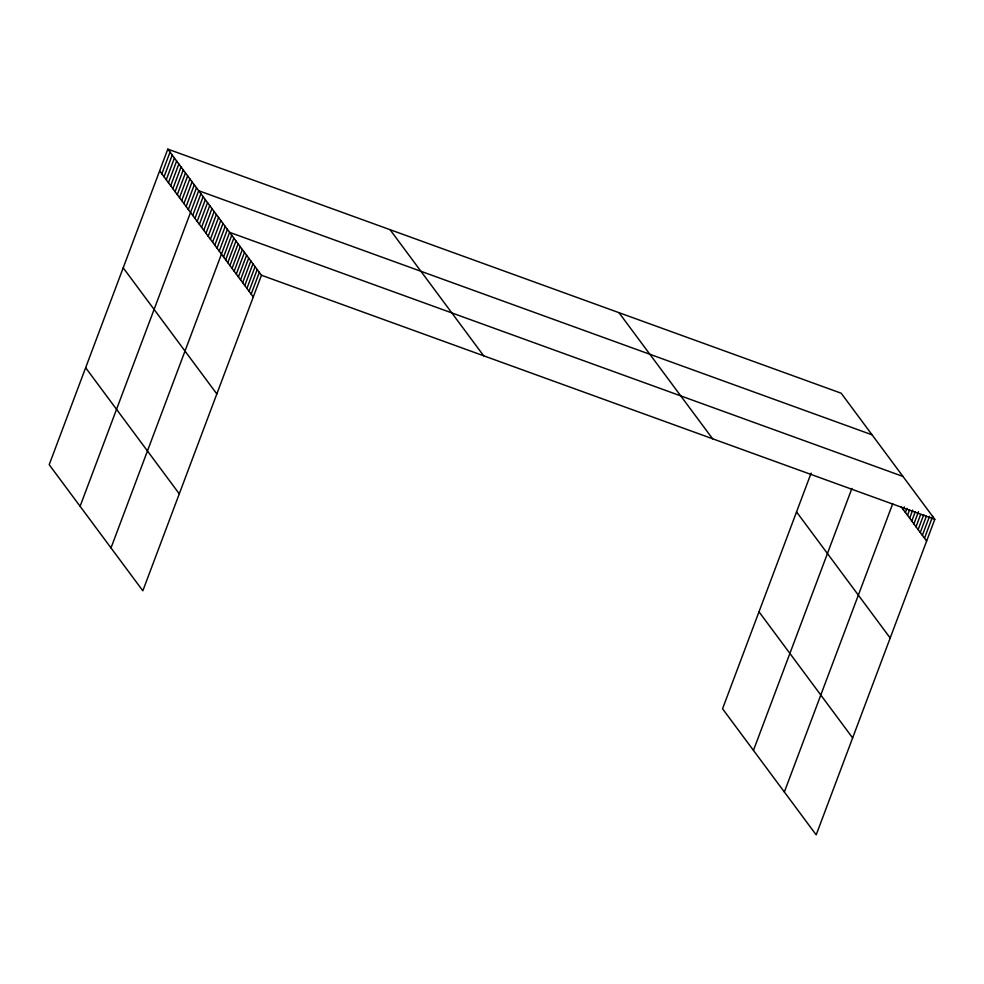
<?xml version="1.0" encoding="UTF-8"?>
<svg xmlns="http://www.w3.org/2000/svg" width="984" height="984" viewBox="0 0 984 984"><rect width="100%" height="100%" fill="white"/><g stroke="black" fill="none" stroke-linecap="round" stroke-linejoin="round"><path stroke-width="1.48" d="M167.809 149.125L49.2 464.682L142.84 590.794L261.449 275.237L167.809 149.125L841.16 393.206L934.8 519.318L816.191 834.875L722.551 708.763L811.124 473.119M161.843 173.836L170.023 152.102M164.057 176.812L172.225 155.066M166.259 179.789L174.426 158.043M168.461 182.753L176.64 161.019M170.675 185.73L178.842 163.984M172.877 188.707L181.056 166.96M175.09 191.671L183.258 169.937M177.292 194.648L185.472 172.901M179.506 197.624L187.673 175.878M181.708 200.588L189.887 178.854M183.922 203.565L192.089 181.819M186.124 206.542L194.291 184.795M188.325 209.518L196.505 187.772M80.098 506.293L198.707 190.736L872.058 434.817M192.741 215.459L200.921 193.713M194.955 218.436L203.122 196.689M197.157 221.4L205.336 199.666M199.371 224.377L207.538 202.63M201.572 227.353L209.752 205.607M203.786 230.317L211.954 208.583M205.988 233.294L214.168 211.548M208.202 236.271L216.369 214.524M210.404 239.235L218.571 217.501M212.605 242.212L220.785 220.465M214.82 245.188L222.987 223.442M217.021 248.165L225.201 226.418M219.235 251.129L227.402 229.383M111.007 547.916L229.616 232.359L902.968 476.441M223.565 256.959L231.732 235.225M225.68 259.825L233.86 238.079M227.808 262.679L235.975 240.932M229.936 265.545L238.103 243.798M232.052 268.398L240.231 246.652M234.18 271.252L242.347 249.518M236.295 274.118L244.475 252.371M238.423 276.971L246.59 255.225M240.539 279.837L248.718 258.091M242.667 282.691L250.834 260.945M244.782 285.545L252.962 263.81M246.91 288.41L255.077 266.664M249.038 291.264L257.205 269.53M251.154 294.13L259.333 272.383M753.449 750.374L851.91 488.421M784.346 791.997L892.709 503.722M903.275 509.614L904.296 506.895M905.403 512.479L906.928 508.396M907.519 515.333L909.573 509.897M909.646 518.199L912.709 510.044M911.774 521.053L915.341 511.545M913.89 523.906L918.49 511.68M916.018 526.772L920.606 514.546M918.134 529.626L923.755 514.681M920.261 532.492L926.387 516.182M922.377 535.345L929.536 516.317M924.505 538.211L932.672 516.465M261.449 275.237L934.8 519.318M901.159 506.76L926.633 541.065M796.536 511.901L890.188 638.026M618.948 312.654L712.601 438.778M758.996 611.802L852.636 737.914M390.021 229.666L483.661 355.79M159.642 170.872L253.282 296.983M123.197 267.82L216.837 393.944M85.645 367.721L179.285 493.845"/></g></svg>
